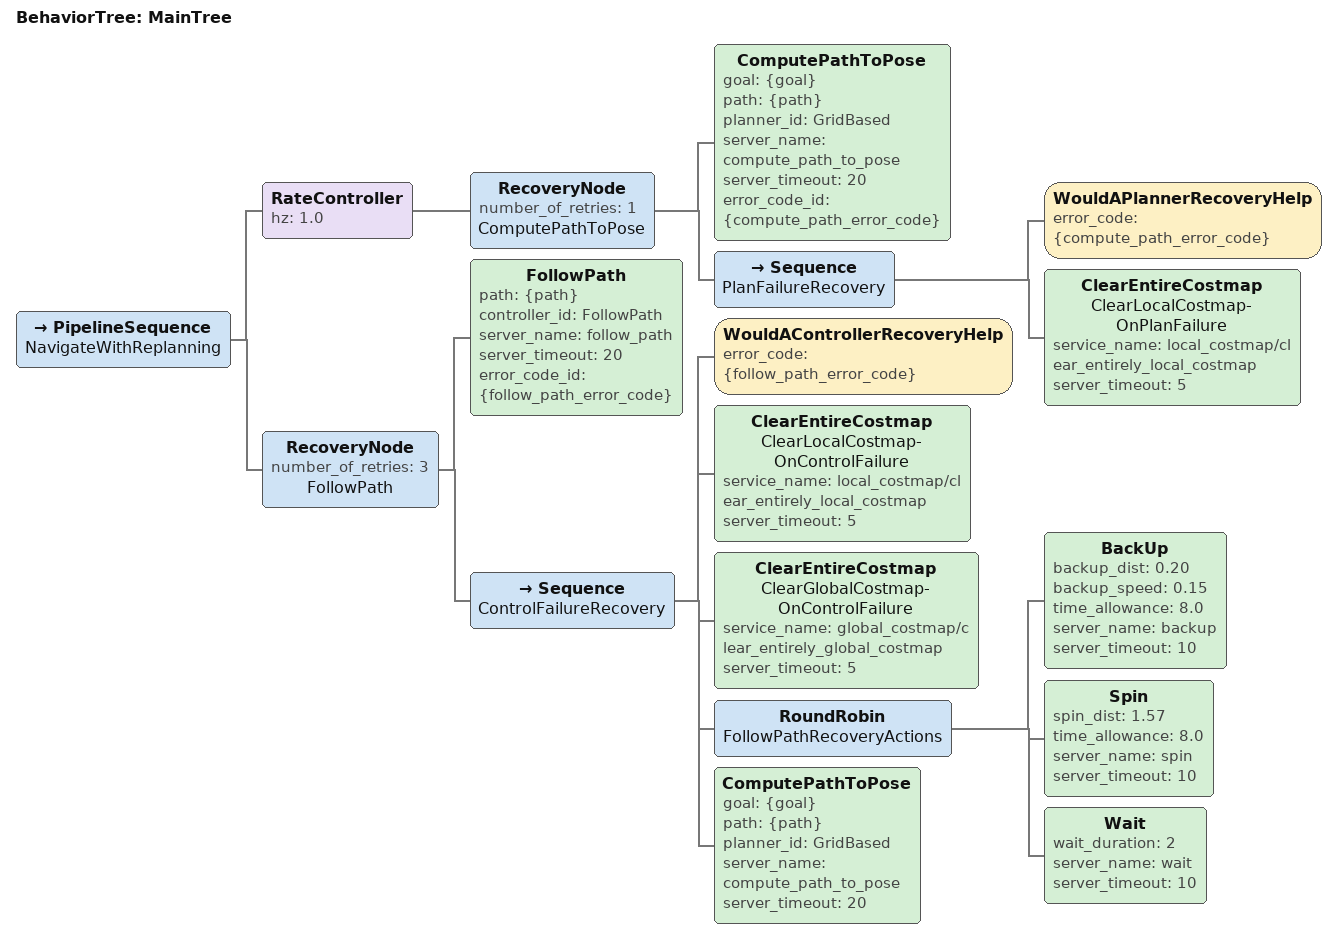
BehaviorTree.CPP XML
<root main_tree_to_execute="MainTree" BTCPP_format="4">
  <BehaviorTree ID="MainTree">
    <PipelineSequence name="NavigateWithReplanning">
      <RateController hz="1.0">
        <RecoveryNode number_of_retries="1" name="ComputePathToPose">
          <ComputePathToPose
              goal="{goal}"
              path="{path}"
              planner_id="GridBased"
              server_name="compute_path_to_pose"
              server_timeout="20"
              error_code_id="{compute_path_error_code}"/>
          <Sequence name="PlanFailureRecovery">
            <WouldAPlannerRecoveryHelp error_code="{compute_path_error_code}"/>
            <ClearEntireCostmap
                name="ClearLocalCostmap-OnPlanFailure"
                service_name="local_costmap/clear_entirely_local_costmap"
                server_timeout="5"/>
          </Sequence>
        </RecoveryNode>
      </RateController>

      <RecoveryNode number_of_retries="3" name="FollowPath">
        <FollowPath
            path="{path}"
            controller_id="FollowPath"
            server_name="follow_path"
            server_timeout="20"
            error_code_id="{follow_path_error_code}"/>
        <Sequence name="ControlFailureRecovery">
          <WouldAControllerRecoveryHelp error_code="{follow_path_error_code}"/>
          <ClearEntireCostmap
              name="ClearLocalCostmap-OnControlFailure"
              service_name="local_costmap/clear_entirely_local_costmap"
              server_timeout="5"/>
          <ClearEntireCostmap
              name="ClearGlobalCostmap-OnControlFailure"
              service_name="global_costmap/clear_entirely_global_costmap"
              server_timeout="5"/>
          <RoundRobin name="FollowPathRecoveryActions">
            <BackUp
              backup_dist="0.20"
              backup_speed="0.15"
              time_allowance="8.0"
              server_name="backup"
              server_timeout="10"/>
            <Spin
              spin_dist="1.57"
              time_allowance="8.0"
              server_name="spin"
              server_timeout="10"/>
            <Wait wait_duration="2" server_name="wait" server_timeout="10"/>
          </RoundRobin>
          <ComputePathToPose
              goal="{goal}"
              path="{path}"
              planner_id="GridBased"
              server_name="compute_path_to_pose"
              server_timeout="20"/>
        </Sequence>
      </RecoveryNode>
    </PipelineSequence>
  </BehaviorTree>
</root>
